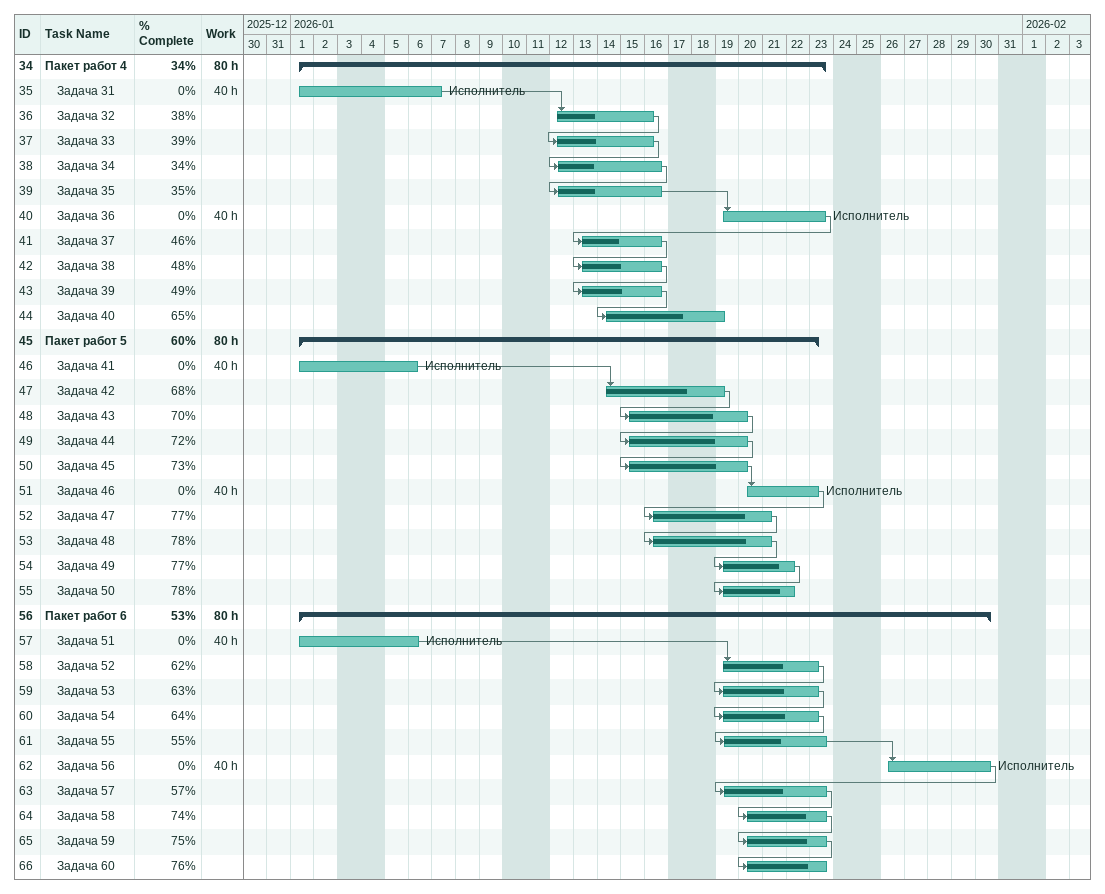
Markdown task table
| ID | Level | Task | Start | Finish | Predecessors | Resources | % complete | Work (h) |
|---|---|---|---|---|---|---|---|---|
| 34 | 1 | **Пакет работ 4** | 2026-01-01 | 2026-01-23 |  |  | 34 | 80 |
| 35 | 2 | Задача 31 | 2026-01-01 | 2026-01-07 |  | Исполнитель | 0 | 40 |
| 36 | 2 | Задача 32 | 2026-01-12 | 2026-01-16 | 35 |  | 38 |  |
| 37 | 2 | Задача 33 | 2026-01-12 | 2026-01-16 | 36 |  | 39 |  |
| 38 | 2 | Задача 34 | 2026-01-12 | 2026-01-16 | 37 |  | 34 |  |
| 39 | 2 | Задача 35 | 2026-01-12 | 2026-01-16 | 38 |  | 35 |  |
| 40 | 2 | Задача 36 | 2026-01-19 | 2026-01-23 | 39 | Исполнитель | 0 | 40 |
| 41 | 2 | Задача 37 | 2026-01-13 | 2026-01-16 | 40 |  | 46 |  |
| 42 | 2 | Задача 38 | 2026-01-13 | 2026-01-16 | 41 |  | 48 |  |
| 43 | 2 | Задача 39 | 2026-01-13 | 2026-01-16 | 42 |  | 49 |  |
| 44 | 2 | Задача 40 | 2026-01-14 | 2026-01-19 | 43 |  | 65 |  |
| 45 | 1 | **Пакет работ 5** | 2026-01-01 | 2026-01-23 |  |  | 60 | 80 |
| 46 | 2 | Задача 41 | 2026-01-01 | 2026-01-06 |  | Исполнитель | 0 | 40 |
| 47 | 2 | Задача 42 | 2026-01-14 | 2026-01-19 | 46 |  | 68 |  |
| 48 | 2 | Задача 43 | 2026-01-15 | 2026-01-20 | 47 |  | 70 |  |
| 49 | 2 | Задача 44 | 2026-01-15 | 2026-01-20 | 48 |  | 72 |  |
| 50 | 2 | Задача 45 | 2026-01-15 | 2026-01-20 | 49 |  | 73 |  |
| 51 | 2 | Задача 46 | 2026-01-20 | 2026-01-23 | 50 | Исполнитель | 0 | 40 |
| 52 | 2 | Задача 47 | 2026-01-16 | 2026-01-21 | 51 |  | 77 |  |
| 53 | 2 | Задача 48 | 2026-01-16 | 2026-01-21 | 52 |  | 78 |  |
| 54 | 2 | Задача 49 | 2026-01-19 | 2026-01-22 | 53 |  | 77 |  |
| 55 | 2 | Задача 50 | 2026-01-19 | 2026-01-22 | 54 |  | 78 |  |
| 56 | 1 | **Пакет работ 6** | 2026-01-01 | 2026-01-30 |  |  | 53 | 80 |
| 57 | 2 | Задача 51 | 2026-01-01 | 2026-01-06 |  | Исполнитель | 0 | 40 |
| 58 | 2 | Задача 52 | 2026-01-19 | 2026-01-23 | 57 |  | 62 |  |
| 59 | 2 | Задача 53 | 2026-01-19 | 2026-01-23 | 58 |  | 63 |  |
| 60 | 2 | Задача 54 | 2026-01-19 | 2026-01-23 | 59 |  | 64 |  |
| 61 | 2 | Задача 55 | 2026-01-19 | 2026-01-23 | 60 |  | 55 |  |
| 62 | 2 | Задача 56 | 2026-01-26 | 2026-01-30 | 61 | Исполнитель | 0 | 40 |
| 63 | 2 | Задача 57 | 2026-01-19 | 2026-01-23 | 62 |  | 57 |  |
| 64 | 2 | Задача 58 | 2026-01-20 | 2026-01-23 | 63 |  | 74 |  |
| 65 | 2 | Задача 59 | 2026-01-20 | 2026-01-23 | 64 |  | 75 |  |
| 66 | 2 | Задача 60 | 2026-01-20 | 2026-01-23 | 65 |  | 76 |  |
